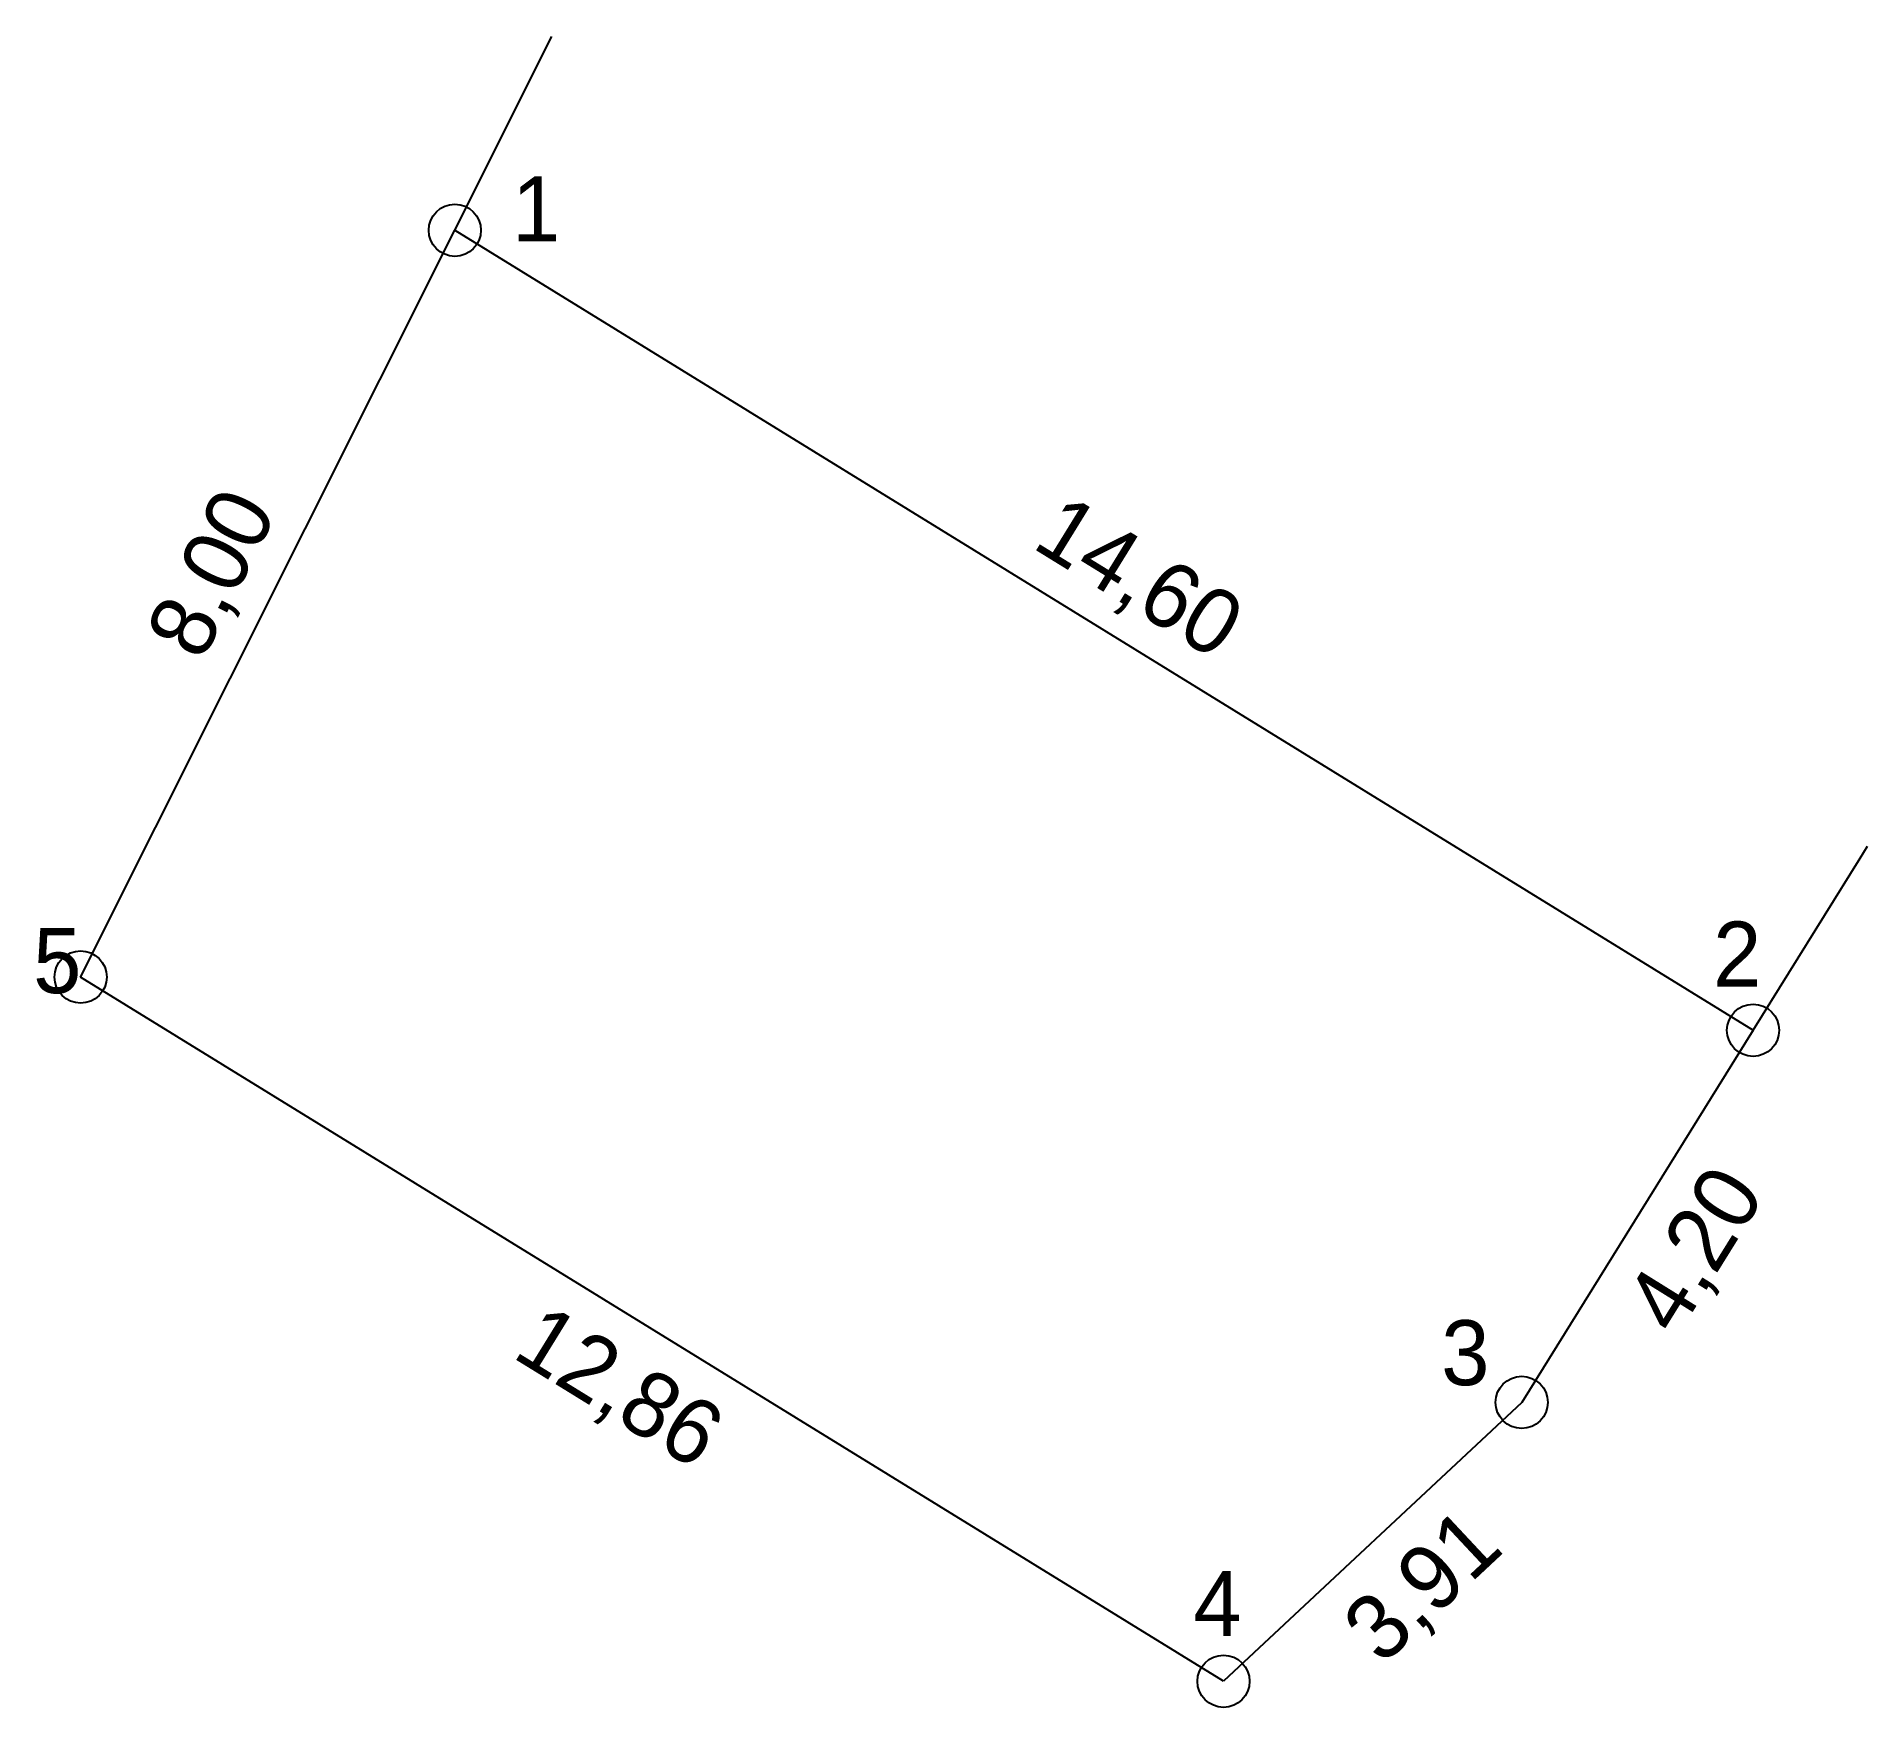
# Model space of a CAD drawing. Extents: x 552062.4 to 552079.9, y 1839231.5 to 1839247.5.
import ezdxf

# ---------------------------------------------------------------- set-up
doc = ezdxf.new("R2010")
doc.units = 0
for name, color, linetype in [('CanhThua', 7, 'Continuous'), ('ChieuDaiCanhThua', 7, 'Continuous'), ('MocDinhThua', 7, 'Continuous'), ('RauThua', 7, 'Continuous'), ('SoHieuDinhThua', 7, 'Continuous')]:
    doc.layers.add(name, color=color, linetype=linetype)

msp = doc.modelspace()

# ---------------------------------------------------------------- linework, layer by layer
at = {"layer": 'CanhThua'}
for p, q in [((552062.814, 1839238.524), (552066.398, 1839245.676)), ((552066.398, 1839245.676), (552078.832, 1839238.014)), ((552073.76, 1839231.779), (552062.814, 1839238.524)), ((552078.832, 1839238.014), (552076.616, 1839234.45)), ((552076.616, 1839234.45), (552073.76, 1839231.779))]:
    msp.add_line(p, q, dxfattribs=at)
at = {"layer": 'MocDinhThua'}
for centre in [(552066.398, 1839245.676), (552062.814, 1839238.524), (552078.832, 1839238.014), (552076.616, 1839234.45), (552073.76, 1839231.779)]:
    msp.add_circle(centre, 0.25, dxfattribs=at)
at = {"layer": 'RauThua'}
for p, q in [((552066.398, 1839245.676), (552067.328, 1839247.531)), ((552079.857, 1839239.663), (552079.927, 1839239.777)), ((552078.832, 1839238.014), (552079.857, 1839239.663))]:
    msp.add_line(p, q, dxfattribs=at)

# ---------------------------------------------------------------- texts
at = {"layer": 'ChieuDaiCanhThua'}
for s, rotation, p in [('8,00', 63.3847, (552063.975, 1839241.534)), ('14,60', 328.3599, (552071.911, 1839242.644)), ('4,20', 58.1306, (552078.101, 1839235.07)), ('12,86', 328.36, (552066.932, 1839234.89)), ('3,91', 43.0829, (552075.279, 1839231.922))]:
    msp.add_text(s, height=0.6224, rotation=rotation, dxfattribs=at).set_placement(p)
at = {"layer": 'SoHieuDinhThua'}
for s, p in [('1', (552066.946, 1839245.57)), ('2', (552078.449, 1839238.433)), ('5', (552062.359, 1839238.37)), ('3', (552075.845, 1839234.615)), ('4', (552073.471, 1839232.214))]:
    msp.add_text(s, height=0.622, dxfattribs=at).set_placement(p)

doc.saveas('drawing.dxf')
